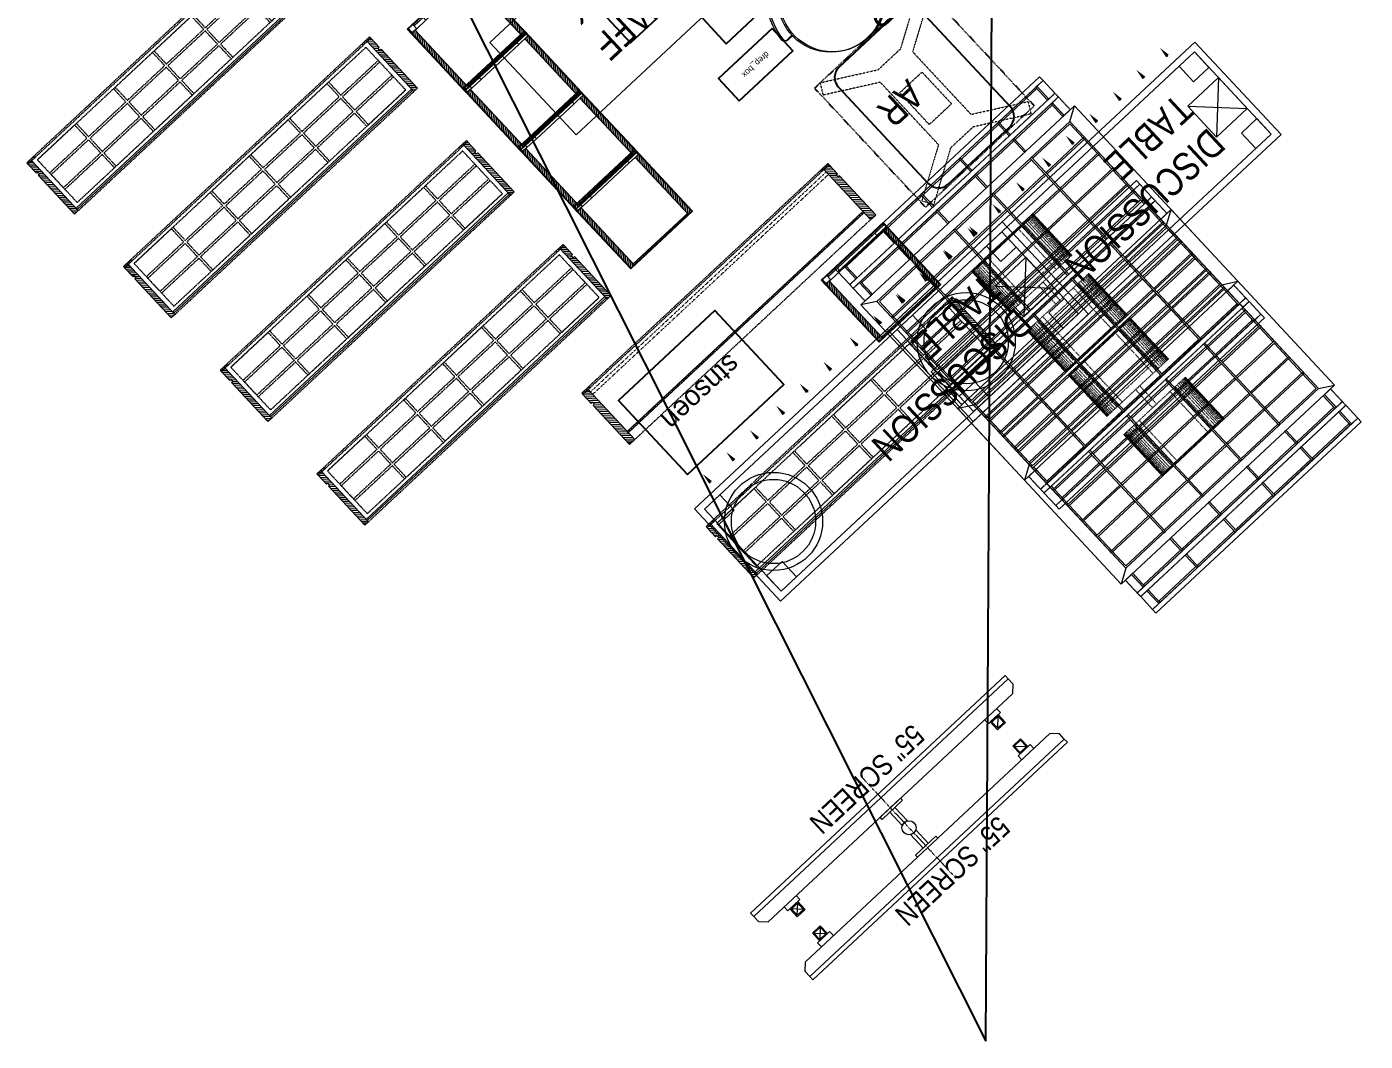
# Model space of a CAD drawing. Header units: metres. Extents: x -433 to 5232, y -2282 to 6027.
# Drawn here: x 461 to 5232, y -2282 to 1334 of the extents above; entities that cross this region are included whole.
import ezdxf
from ezdxf.enums import TextEntityAlignment as Align

# ---------------------------------------------------------------- set-up
doc = ezdxf.new("R2010")
doc.units = ezdxf.units.M
for name, pattern in [('a_p6_plan_L18$0$HIDDEN', [0.375, 0.25, -0.125]), ('ACAD_ISO03W100', [30, 12, -18]), ('DASHDOT2', [0.5, 0.25, -0.125, 0, -0.125]), ('DOT', [0.25, 0, -0.25]), ('HIDDEN2', [0.1875, 0.125, -0.0625])]:
    doc.linetypes.add(name, pattern=pattern)
for name, color, linetype in [('FixtureLabels', 2, 'Continuous'), ('Fixtures', 3, 'Continuous'), ('FloorPlan', 1, 'Continuous')]:
    doc.layers.add(name, color=color, linetype=linetype)
for name, color, linetype, lineweight in [('I-LK DIM', 252, 'Continuous', 5), ('I-LK EQPMT', 3, 'Continuous', 18), ('I-LK FF&E', 1, 'Continuous', 9), ('I-LK IT', 3, 'Continuous', 18), ('I-LK TEXT', 31, 'Continuous', 5), ('LN-ELEVATION-1', 81, 'Continuous', 13), ('LN-ELEVATION-2', 103, 'Continuous', 20), ('LN-ELEVATION-3', 125, 'a_p6_plan_L18$0$HIDDEN', 18), ('LN-ELEVATION-4', 145, 'Continuous', 13), ('LN-ELEVATION-5', 167, 'Continuous', 5), ('LN-HATCH', 251, 'Continuous', 0)]:
    doc.layers.add(name, color=color, linetype=linetype, lineweight=lineweight)
doc.styles.add('LK TXT', font='Arial Narrow.ttf')
pattern_1 = [(45, (7858054.0837, 3504049.203), (-4.4901280605, 4.4901280605), [])]

# ---------------------------------------------------------------- blocks, each defined once
blk = doc.blocks.new('greetr 450')
at = {"layer": 'LN-ELEVATION-1', "linetype": 'ByBlock', "lineweight": -2}
for p, q in [((481.3, 339.7), (461, 339.7)), ((481.3, 225), (461, 225)), ((481.3, 110.3), (461, 110.3))]:
    blk.add_line(p, q, dxfattribs=at)
at = {"layer": 'LN-ELEVATION-1'}
for points in [[(355.5, 98.3), (355.5, 352.3, 0.414214), (345.5, 362.3), (163.5, 362.3, 0.414214), (153.5, 352.3), (153.5, 98.3, 0.414214), (163.5, 88.3), (345.5, 88.3, 0.414214)], [(264, 342.8), (336.5, 342.8), (336.5, 107.8), (172.5, 107.8), (172.5, 342.8), (245, 342.8, 0.327538), (246.9, 344.2, -0.733799), (262.1, 344.2, 0.327538)]]:
    blk.add_lwpolyline(points, format="xyb", close=True, dxfattribs=at)
at = {"layer": 'LN-ELEVATION-1', "linetype": 'ByBlock', "lineweight": -2}
for points in [[(481.3, 346.4), (481.3, 333.1), (521.3, 339.7)], [(481.3, 231.7), (481.3, 218.3), (521.3, 225)], [(481.3, 116.9), (481.3, 103.6), (521.3, 110.3)]]:
    blk.add_solid(points, dxfattribs=at)
at = {"layer": 'LN-ELEVATION-2'}
blk.add_lwpolyline([(50, 0), (400, 0, 0.414214), (450, 50), (450, 400, 0.414214), (400, 450), (50, 450, 0.414214), (0, 400), (0, 50, 0.414214)], format="xyb", close=True, dxfattribs=at)
blk = doc.blocks.new('QMS_DESK_1')
at = {"layer": 'I-LK FF&E', "rotation": 270}
blk.add_blockref('GREETR 450', (0, 521.3), dxfattribs=at)
at = {"layer": 'I-LK TEXT', "color": 0, "linetype": 'Continuous', "ltscale": 3, "insert": (222.4, 431.4), "char_height": 100, "attachment_point": 1, "style": 'LK TXT'}
blk.add_mtext_dynamic_manual_height_columns('\\pxqc;GREETR', width=353.056, gutter_width=0.5, heights=[0], dxfattribs=at)
blk = doc.blocks.new('ar table')
at = {"layer": 'LN-ELEVATION-2', "linetype": 'DOT', "lineweight": 25, "transparency": 33554493}
blk.add_lwpolyline([(0, 13.4), (530, 13.4), (530, 593.4), (0, 593.4)], close=True, dxfattribs=at)
at = {"layer": 'LN-ELEVATION-2', "lineweight": 25}
blk.add_lwpolyline([(465, 68.2), (465, 538.2, 0.414214), (415, 588.2), (115, 588.2, 0.414214), (65, 538.2), (65, 68.2, 0.414214), (115, 18.2), (415, 18.2, 0.414214)], format="xyb", close=True, dxfattribs=at)
at = {"layer": 'LN-ELEVATION-4', "linetype": 'HIDDEN2', "ltscale": 0.25, "transparency": 33554664}
for points in [[(185.8, 448.9), (5.9, 554), (28.5, 593.4), (211.1, 486.7)], [(344.2, 448.9), (524.1, 554), (501.5, 593.4), (318.9, 486.7)], [(211.1, 486.7), (318.9, 486.7)], [(185.8, 144.5), (185.8, 448.9)], [(344.2, 448.9), (344.2, 144.5)], [(185.8, 144.5), (5.9, 39.3), (28.5, 0), (211.1, 106.7)], [(344.2, 144.5), (524.1, 39.3), (501.5, 0), (318.9, 106.7)], [(318.9, 106.7), (211.1, 106.7)]]:
    blk.add_lwpolyline(points, dxfattribs=at)
blk.add_lwpolyline([(210.8, 374), (319.2, 374), (319.2, 219.4), (210.8, 219.4)], close=True, dxfattribs=at)
blk = doc.blocks.new('clinic doctor stool')
at = {"layer": 'I-LK FF&E', "color": 1, "ltscale": 100}
blk.add_lwpolyline([(228, 37.8), (228, 9.1, -0.426474), (218.5, 0, -0.959166), (218.5, 455.6, -0.426474), (228, 446.5), (228, 417.8)], format="xyb", dxfattribs=at)
blk.add_circle((228, 227.8), 190, dxfattribs=at)
blk = doc.blocks.new('doctors stool')
at = {"ltscale": 100}
blk.add_lwpolyline([(228, 37.8), (228, 9.1, -0.426474), (218.5, 0, -0.959166), (218.5, 455.6, -0.426474), (228, 446.5), (228, 417.8)], format="xyb", dxfattribs=at)
blk.add_circle((228, 227.8), 190, dxfattribs=at)
blk = doc.blocks.new('AR_1')
at = {"layer": 'I-LK EQPMT'}
for name, p, rotation in [('AR TABLE', (530, 1014.3), 180), ('CLINIC DOCTOR STOOL', (498.2, 0), 90)]:
    blk.add_blockref(name, p, dxfattribs=dict(at, rotation=rotation))
at = {"layer": 'I-LK FF&E', "rotation": 90}
blk.add_blockref('DOCTORS STOOL', (492.8, 2.9), dxfattribs=at)
at = {"layer": 'I-LK TEXT', "color": 0, "linetype": 'Continuous', "ltscale": 3, "insert": (263.3, 720.4), "char_height": 100, "attachment_point": 1, "style": 'LK TXT'}
blk.add_mtext_dynamic_manual_height_columns('AR', width=237.441, gutter_width=12.5, heights=[0], dxfattribs=at)
blk = doc.blocks.new('STAFF_RACK_1')
at = {"layer": 'I-LK FF&E'}
blk.add_lwpolyline([(900, 468.1), (0, 468.1), (0, 18.1), (900, 18.1)], close=True, dxfattribs=at)
at = {"layer": 'I-LK TEXT', "color": 0, "linetype": 'Continuous', "ltscale": 3, "insert": (-97.9, 361.5), "char_height": 100, "attachment_point": 1, "style": 'LK TXT'}
blk.add_mtext_dynamic_manual_height_columns('\\pxqc;STAFF\\P RACK', width=1099.487, gutter_width=1, heights=[0], dxfattribs=at)
blk = doc.blocks.new('12mm vc plan')
at = {"layer": 'LN-HATCH', "ltscale": 0.5}
h = blk.add_hatch(dxfattribs=at)
h.set_pattern_fill('ANSI31', color=256, scale=2)
h.set_pattern_definition([(45, (3760859.753, 1795248.936), (-4.490128061, 4.490128061), [])])
h.paths.add_polyline_path([(-1200, 250), (-1200, 60), (-1194, 60), (-1194, 50), (-1200, 50), (-1200, 6), (-1182, 6), (-1182, 250)])
h = blk.add_hatch(dxfattribs=at)
h.set_pattern_fill('ANSI31', color=256, scale=2)
h.set_pattern_definition(pattern_1)
h.paths.add_polyline_path([(0, 250), (0, 60), (-6, 60), (-6, 50), (0, 50), (0, 6), (-18, 6), (-18, 250)])
h = blk.add_hatch(dxfattribs=at)
h.set_pattern_fill('ANSI31', color=256, scale=2)
h.set_pattern_definition([(45, (7858047.0837, 3504049.203), (-4.4901280605, 4.4901280605), [])])
h.paths.add_polyline_path([(-1165, 6), (-1165, 0), (-1200, 0), (-1200, 6)])
h = blk.add_hatch(dxfattribs=at)
h.set_pattern_fill('ANSI31', color=256, scale=2)
h.set_pattern_definition(pattern_1)
h.paths.add_polyline_path([(-28, 6), (-28, 0), (0, 0), (0, 6)])
at = {"layer": 'LN-ELEVATION-1', "ltscale": 0.5}
for points in [[(-1200, 250), (-1200, 60), (-1194, 60), (-1194, 50), (-1200, 50), (-1200, 6), (-1182, 6), (-1182, 250)], [(-18, 238), (-1182, 238), (-1182, 244), (-18, 244)], [(0, 250), (0, 60), (-6, 60), (-6, 50), (0, 50), (0, 6), (-18, 6), (-18, 250)], [(-1165, 6), (-1165, 0), (-1200, 0), (-1200, 6)], [(-35, 6), (-35, 0), (0, 0), (0, 6)]]:
    blk.add_lwpolyline(points, close=True, dxfattribs=at)
at = {"layer": 'LN-ELEVATION-3', "ltscale": 0.5}
for p, q in [((-1182, 250), (-18, 250)), ((-1165, 6), (-35, 6)), ((-35, 0), (-1165, 0))]:
    blk.add_line(p, q, dxfattribs=at)
for points in [[(-1165, 226), (-35, 226), (-35, 18), (-1165, 18)], [(-1165, 226), (-983.3, 226), (-983.3, 162), (-1165, 162)], [(-975.3, 226), (-793.7, 226), (-793.7, 162), (-975.3, 162)], [(-785.7, 226), (-604, 226), (-604, 162), (-785.7, 162)], [(-596, 226), (-414.3, 226), (-414.3, 162), (-596, 162)], [(-406.3, 226), (-224.7, 226), (-224.7, 162), (-406.3, 162)], [(-216.7, 226), (-35, 226), (-35, 162), (-216.7, 162)], [(-1165, 90), (-983.3, 90), (-983.3, 154), (-1165, 154)], [(-975.3, 154), (-793.7, 154), (-793.7, 90), (-975.3, 90)], [(-785.7, 154), (-604, 154), (-604, 90), (-785.7, 90)], [(-596, 154), (-414.3, 154), (-414.3, 90), (-596, 90)], [(-406.3, 154), (-224.7, 154), (-224.7, 90), (-406.3, 90)], [(-216.7, 154), (-35, 154), (-35, 90), (-216.7, 90)], [(-1165, 82), (-983.3, 82), (-983.3, 18), (-1165, 18)], [(-975.3, 82), (-793.7, 82), (-793.7, 18), (-975.3, 18)], [(-785.7, 82), (-604, 82), (-604, 18), (-785.7, 18)], [(-596, 82), (-414.3, 82), (-414.3, 18), (-596, 18)], [(-406.3, 82), (-224.7, 82), (-224.7, 18), (-406.3, 18)], [(-216.7, 82), (-35, 82), (-35, 18), (-216.7, 18)]]:
    blk.add_lwpolyline(points, close=True, dxfattribs=at)
blk = doc.blocks.new('VC_FIXTURE_LARGE_5')
at = {"layer": 'I-LK FF&E', "xscale": -1}
blk.add_blockref('12MM VC PLAN', (0, 0), dxfattribs=at)
blk = doc.blocks.new('VC_FIXTURE_LARGE_6')
at = {"layer": 'I-LK FF&E', "xscale": -1}
blk.add_blockref('12MM VC PLAN', (0, 0), dxfattribs=at)
blk = doc.blocks.new('VC_FIXTURE_LARGE_7')
at = {"layer": 'I-LK FF&E', "xscale": -1}
blk.add_blockref('12MM VC PLAN', (0, 0), dxfattribs=at)
blk = doc.blocks.new('VC_FIXTURE_LARGE_8')
at = {"layer": 'I-LK FF&E', "xscale": -1}
blk.add_blockref('12MM VC PLAN', (0, 0), dxfattribs=at)
blk = doc.blocks.new('mirror unit see thru')
at = {"layer": 'LN-HATCH', "ltscale": 0.5}
h = blk.add_hatch(dxfattribs=at)
h.set_pattern_fill('ANSI31', color=256, scale=2)
h.set_pattern_definition([(45, (4060070.797, 1708569.446), (-4.4901280605, 4.4901280605), [])])
h.paths.add_polyline_path([(-150, 0), (-132, 0), (-132, -279), (-150, -279)])
h.paths.add_polyline_path([(-132, -6), (132, -6), (132, 0), (-132, 0)])
h.paths.add_polyline_path([(150, 0), (132, 0), (132, -279), (150, -279)])
at = {"layer": 'Defpoints'}
blk.add_lwpolyline([(150, -300), (-150, -300), (-150, 0), (150, 0)], close=True, dxfattribs=at)
at = {"layer": 'LN-ELEVATION-1'}
for points in [[(-150, 0), (-132, 0), (-132, -279), (-150, -279)], [(-132, -6), (132, -6), (132, 0), (-132, 0)], [(150, 0), (132, 0), (132, -279), (150, -279)], [(-103, -293), (-103, -279), (-148, -279), (-148, -300), (-139, -300), (-139, -298.5), (-146.5, -298.5), (-146.5, -293)], [(80, -293), (80, -279), (125, -279), (125, -300), (116, -300), (116, -298.5), (123.5, -298.5), (123.5, -293)], [(142, -300), (142, -298.5), (146.5, -298.5), (146.5, -280.5), (125, -280.5), (125, -279), (148, -279), (148, -300)]]:
    blk.add_lwpolyline(points, close=True, dxfattribs=at)
at = {"layer": 'LN-ELEVATION-2'}
blk.add_lwpolyline([(-103, -293), (80, -293), (80, -279), (-103, -279)], close=True, dxfattribs=at)
at = {"layer": 'LN-ELEVATION-2', "color": 4, "lineweight": 0}
blk.add_lwpolyline([(-146.5, -293), (123.5, -293), (123.5, -298.5), (-146.5, -298.5)], close=True, dxfattribs=at)
at = {"layer": 'LN-ELEVATION-4', "ltscale": 0.5}
blk.add_line((116, -300), (-139, -300), dxfattribs=at)
blk = doc.blocks.new('MIRROR_12')
at = {"layer": 'I-LK FF&E'}
blk.add_blockref('MIRROR UNIT SEE THRU', (150, 300), dxfattribs=at)
blk = doc.blocks.new('MIRROR_13')
at = {"layer": 'I-LK FF&E'}
blk.add_blockref('MIRROR UNIT SEE THRU', (150, 300), dxfattribs=at)
blk = doc.blocks.new('MIRROR_14')
at = {"layer": 'I-LK FF&E'}
blk.add_blockref('MIRROR UNIT SEE THRU', (150, 300), dxfattribs=at)
blk = doc.blocks.new('MIRROR_15')
at = {"layer": 'I-LK FF&E'}
blk.add_blockref('MIRROR UNIT SEE THRU', (150, 300), dxfattribs=at)
blk = doc.blocks.new('d-table-1500')
at = {"layer": 'LN-ELEVATION-1', "linetype": 'ByBlock', "lineweight": -2}
for p, q in [((-1394.5, -480.3), (-1394.5, -479)), ((-1279.8, -480.3), (-1279.8, -479)), ((-1165.1, -480.3), (-1165.1, -479)), ((-1050.4, -480.3), (-1050.4, -479)), ((-935.6, -480.3), (-935.6, -479)), ((-820.9, -480.3), (-820.9, -479)), ((-692.9, -480.3), (-692.9, -479)), ((-578.1, -480.3), (-578.1, -479)), ((-463.4, -480.3), (-463.4, -479)), ((-335.3, -480.3), (-335.3, -479)), ((-220.6, -480.3), (-220.6, -479)), ((-105.9, -480.3), (-105.9, -479))]:
    blk.add_line(p, q, dxfattribs=at)
for points in [[(0, 0), (-1500, 0), (-1500, -450), (0, -450)], [(-25, -25), (-1475, -25), (-1475, -425), (-25, -425)]]:
    blk.add_lwpolyline(points, close=True, dxfattribs=at)
for radius in [175, 150]:
    blk.add_circle((-175, -225), radius, dxfattribs=at)
for points in [[(-1387.9, -480.3), (-1401.2, -480.3), (-1394.5, -520.3)], [(-1273.1, -480.3), (-1286.5, -480.3), (-1279.8, -520.3)], [(-1158.4, -480.3), (-1171.8, -480.3), (-1165.1, -520.3)], [(-1043.7, -480.3), (-1057, -480.3), (-1050.4, -520.3)], [(-929, -480.3), (-942.3, -480.3), (-935.6, -520.3)], [(-814.2, -480.3), (-827.6, -480.3), (-820.9, -520.3)], [(-686.2, -480.3), (-699.5, -480.3), (-692.9, -520.3)], [(-571.5, -480.3), (-584.8, -480.3), (-578.1, -520.3)], [(-456.7, -480.3), (-470.1, -480.3), (-463.4, -520.3)], [(-328.7, -480.3), (-342, -480.3), (-335.3, -520.3)], [(-214, -480.3), (-227.3, -480.3), (-220.6, -520.3)], [(-99.2, -480.3), (-112.6, -480.3), (-105.9, -520.3)]]:
    blk.add_solid(points, dxfattribs=at)
at = {"layer": 'LN-ELEVATION-5', "linetype": 'ByBlock', "lineweight": -2}
for p, q in [((-1325, -300), (-1475, -150)), ((-1475, -300), (-1325, -150))]:
    blk.add_line(p, q, dxfattribs=at)
for points in [[(-1400, -25), (-1475, -25), (-1475, -100), (-1400, -100)], [(-100, -25), (-25, -25), (-25, -100), (-100, -100)], [(-1325, -300), (-1475, -300), (-1475, -150), (-1325, -150)], [(-1400, -425), (-1475, -425), (-1475, -350), (-1400, -350)], [(-100, -425), (-25, -425), (-25, -350), (-100, -350)]]:
    blk.add_lwpolyline(points, close=True, dxfattribs=at)
blk = doc.blocks.new('DISCUSSION_TABLE_LARGE_1')
at = {"layer": 'I-LK FF&E'}
blk.add_blockref('D-TABLE-1500', (1500, 520.3), dxfattribs=at)
at = {"layer": 'I-LK TEXT', "color": 0, "linetype": 'Continuous', "ltscale": 3, "insert": (563, 289.8), "char_height": 100, "width": 783.964, "attachment_point": 5, "style": 'LK TXT'}
blk.add_mtext('\\pxql;DISCUSSION TABLE', dxfattribs=at)
blk = doc.blocks.new('euro mirror')
at = {"layer": 'LN-ELEVATION-4', "linetype": 'ACAD_ISO03W100', "ltscale": 0.1}
blk.add_lwpolyline([(0, 47.3), (0, -41.5), (-20, -41.5), (-20, 47.3)], close=True, dxfattribs=at)
at = {"layer": 'LN-ELEVATION-5', "linetype": 'ACAD_ISO03W100', "ltscale": 0.1}
for p, q in [((-159.9, 246.9), (-159.9, 47.3)), ((-159.7, 246.9), (-159.7, 47.3)), ((-159.4, 246.9), (-159.4, 47.3)), ((-159, 246.9), (-159, 47.3)), ((-158.5, 246.9), (-158.5, 47.3)), ((-157.9, 246.9), (-157.9, 47.3)), ((-157.1, 246.9), (-157.1, 47.3)), ((-156.1, 246.9), (-156.1, 47.3)), ((-154.1, 246.9), (-154.1, 47.3)), ((-151.1, 246.9), (-151.1, 47.3)), ((-146.1, 246.9), (-146.1, 47.3)), ((-141.1, 246.9), (-141.1, 47.3)), ((-135.1, 246.9), (-135.1, 47.3)), ((-128.1, 246.9), (-128.1, 47.3)), ((-120.1, 246.9), (-120.1, 47.3)), ((-111.1, 246.9), (-111.1, 47.3)), ((-102.1, 246.9), (-102.1, 47.3)), ((-85, 246.9), (-85, 47.3)), ((65, 246.9), (65, 47.3)), ((82.1, 246.9), (82.1, 47.3)), ((91.1, 246.9), (91.1, 47.3)), ((100.1, 246.9), (100.1, 47.3)), ((108.1, 246.9), (108.1, 47.3)), ((115.1, 246.9), (115.1, 47.3)), ((121.1, 246.9), (121.1, 47.3)), ((126.1, 246.9), (126.1, 47.3)), ((131.1, 246.9), (131.1, 47.3)), ((134.1, 246.9), (134.1, 47.3)), ((136.1, 246.9), (136.1, 47.3)), ((137.1, 246.9), (137.1, 47.3)), ((137.9, 246.9), (137.9, 47.3)), ((138.5, 246.9), (138.5, 47.3)), ((139, 246.9), (139, 47.3)), ((139.4, 246.9), (139.4, 47.3)), ((139.7, 246.9), (139.7, 47.3)), ((139.9, 246.9), (139.9, 47.3)), ((-159.9, -41.5), (-159.9, -241.1)), ((-159.7, -41.5), (-159.7, -241.1)), ((-159.4, -41.5), (-159.4, -241.1)), ((-159, -41.5), (-159, -241.1)), ((-158.5, -41.5), (-158.5, -241.1)), ((-157.9, -41.5), (-157.9, -241.1)), ((-157.1, -41.5), (-157.1, -241.1)), ((-156.1, -41.5), (-156.1, -241.1)), ((-154.1, -41.5), (-154.1, -241.1)), ((-151.1, -41.5), (-151.1, -241.1)), ((-146.1, -41.5), (-146.1, -241.1)), ((-141.1, -41.5), (-141.1, -241.1)), ((-135.1, -41.5), (-135.1, -241.1)), ((-128.1, -41.5), (-128.1, -241.1)), ((-120.1, -41.5), (-120.1, -241.1)), ((-111.1, -41.5), (-111.1, -241.1)), ((-102.1, -41.5), (-102.1, -241.1)), ((-85, -41.5), (-85, -241.1)), ((65, -41.5), (65, -241.1)), ((82.1, -41.5), (82.1, -241.1)), ((91.1, -41.5), (91.1, -241.1)), ((100.1, -41.5), (100.1, -241.1)), ((108.1, -41.5), (108.1, -241.1)), ((115.1, -41.5), (115.1, -241.1)), ((121.1, -41.5), (121.1, -241.1)), ((126.1, -41.5), (126.1, -241.1)), ((131.1, -41.5), (131.1, -241.1)), ((134.1, -41.5), (134.1, -241.1)), ((136.1, -41.5), (136.1, -241.1)), ((137.1, -41.5), (137.1, -241.1)), ((137.9, -41.5), (137.9, -241.1)), ((138.5, -41.5), (138.5, -241.1)), ((139, -41.5), (139, -241.1)), ((139.4, -41.5), (139.4, -241.1)), ((139.7, -41.5), (139.7, -241.1)), ((139.9, -41.5), (139.9, -241.1))]:
    blk.add_line(p, q, dxfattribs=at)
for points in [[(140, 73), (140, 246.9), (-160, 246.9), (-160, 73)], [(140, -67.1), (140, -241.1), (-160, -241.1), (-160, -67.1)]]:
    blk.add_lwpolyline(points, dxfattribs=at)
for points in [[(140, 73), (140, 47.3), (-160, 47.3), (-160, 73)], [(140, -41.5), (140, -67.1), (-160, -67.1), (-160, -41.5)]]:
    blk.add_lwpolyline(points, close=True, dxfattribs=at)
blk = doc.blocks.new('eurocenter 1040')
at = {"layer": 'LN-ELEVATION-1'}
for points in [[(-470, -327.4), (470, -327.4), (470, 467.6), (-470, 467.6)], [(-470, 85.1), (470, 85.1), (470, 467.6), (-470, 467.6)], [(-283.2, 85.1), (-277.2, 85.1), (-277.2, 467.6), (-283.2, 467.6)], [(-96.4, 85.1), (-90.4, 85.1), (-90.4, 467.6), (-96.4, 467.6)], [(90.4, 85.1), (96.4, 85.1), (96.4, 467.6), (90.4, 467.6)], [(277.2, 85.1), (283.2, 85.1), (283.2, 467.6), (277.2, 467.6)], [(-470, 386.6), (-283.2, 386.6), (-283.2, 392.6), (-470, 392.6)], [(-277.2, 386.6), (-96.4, 386.6), (-96.4, 392.6), (-277.2, 392.6)], [(-90.4, 386.6), (90.4, 386.6), (90.4, 392.6), (-90.4, 392.6)], [(96.4, 386.6), (277.2, 386.6), (277.2, 392.6), (96.4, 392.6)], [(283.2, 386.6), (470, 386.6), (470, 392.6), (283.2, 392.6)], [(-470, 311.2), (-283.2, 311.2), (-283.2, 317.2), (-470, 317.2)], [(-277.2, 311.2), (-96.4, 311.2), (-96.4, 317.2), (-277.2, 317.2)], [(-90.4, 311.2), (90.4, 311.2), (90.4, 317.2), (-90.4, 317.2)], [(96.4, 311.2), (277.2, 311.2), (277.2, 317.2), (96.4, 317.2)], [(283.2, 311.2), (470, 311.2), (470, 317.2), (283.2, 317.2)], [(-470, 235.8), (-283.2, 235.8), (-283.2, 241.8), (-470, 241.8)], [(-277.2, 235.8), (-96.4, 235.8), (-96.4, 241.8), (-277.2, 241.8)], [(-90.4, 235.8), (90.4, 235.8), (90.4, 241.8), (-90.4, 241.8)], [(96.4, 235.8), (277.2, 235.8), (277.2, 241.8), (96.4, 241.8)], [(283.2, 235.8), (470, 235.8), (470, 241.8), (283.2, 241.8)], [(-470, 160.4), (-283.2, 160.4), (-283.2, 166.4), (-470, 166.4)], [(-277.2, 160.4), (-96.4, 160.4), (-96.4, 166.4), (-277.2, 166.4)], [(-90.4, 160.4), (90.4, 160.4), (90.4, 166.4), (-90.4, 166.4)], [(96.4, 160.4), (277.2, 160.4), (277.2, 166.4), (96.4, 166.4)], [(283.2, 160.4), (470, 160.4), (470, 166.4), (283.2, 166.4)], [(-470, 85.1), (470, 85.1), (470, 55.1), (-470, 55.1)], [(-470, 55.1), (470, 55.1), (470, -327.4), (-470, -327.4)], [(-283.2, 55.1), (-277.2, 55.1), (-277.2, -327.4), (-283.2, -327.4)], [(-96.4, 55.1), (-90.4, 55.1), (-90.4, -327.4), (-96.4, -327.4)], [(90.4, 55.1), (96.4, 55.1), (96.4, -327.4), (90.4, -327.4)], [(277.2, 55.1), (283.2, 55.1), (283.2, -327.4), (277.2, -327.4)], [(-470, -20.3), (-283.2, -20.3), (-283.2, -26.3), (-470, -26.3)], [(-277.2, -20.3), (-96.4, -20.3), (-96.4, -26.3), (-277.2, -26.3)], [(-90.4, -20.3), (90.4, -20.3), (90.4, -26.3), (-90.4, -26.3)], [(96.4, -20.3), (277.2, -20.3), (277.2, -26.3), (96.4, -26.3)], [(283.2, -20.3), (470, -20.3), (470, -26.3), (283.2, -26.3)], [(-470, -95.7), (-283.2, -95.7), (-283.2, -101.7), (-470, -101.7)], [(-277.2, -95.7), (-96.4, -95.7), (-96.4, -101.7), (-277.2, -101.7)], [(-90.4, -95.7), (90.4, -95.7), (90.4, -101.7), (-90.4, -101.7)], [(96.4, -95.7), (277.2, -95.7), (277.2, -101.7), (96.4, -101.7)], [(283.2, -95.7), (470, -95.7), (470, -101.7), (283.2, -101.7)], [(-470, -171.1), (-283.2, -171.1), (-283.2, -177.1), (-470, -177.1)], [(-277.2, -171.1), (-96.4, -171.1), (-96.4, -177.1), (-277.2, -177.1)], [(-90.4, -171.1), (90.4, -171.1), (90.4, -177.1), (-90.4, -177.1)], [(96.4, -171.1), (277.2, -171.1), (277.2, -177.1), (96.4, -177.1)], [(283.2, -171.1), (470, -171.1), (470, -177.1), (283.2, -177.1)], [(-470, -246.4), (-283.2, -246.4), (-283.2, -252.4), (-470, -252.4)], [(-277.2, -246.4), (-96.4, -246.4), (-96.4, -252.4), (-277.2, -252.4)], [(-90.4, -246.4), (90.4, -246.4), (90.4, -252.4), (-90.4, -252.4)], [(96.4, -246.4), (277.2, -246.4), (277.2, -252.4), (96.4, -252.4)], [(283.2, -246.4), (470, -246.4), (470, -252.4), (283.2, -252.4)]]:
    blk.add_lwpolyline(points, close=True, dxfattribs=at)
for points in [[(-283.2, 461.6), (-464, 461.6), (-464, 317.2)], [(-96.4, 461.6), (-277.2, 461.6)], [(90.4, 461.6), (-90.4, 461.6)], [(277.2, 461.6), (96.4, 461.6)], [(464, 317.2), (464, 461.6), (283.2, 461.6)], [(-464, 311.2), (-464, 241.8)], [(464, 241.8), (464, 311.2)], [(-464, 235.8), (-464, 166.4)], [(464, 166.4), (464, 235.8)], [(-464, 160.4), (-464, 91.1), (-283.2, 91.1)], [(283.2, 91.1), (464, 91.1), (464, 160.4)], [(-464, -20.3), (-464, 49.1), (-283.2, 49.1)], [(-277.2, 91.1), (-96.4, 91.1)], [(-277.2, 49.1), (-96.4, 49.1)], [(-90.4, 91.1), (90.4, 91.1)], [(-90.4, 49.1), (90.4, 49.1)], [(96.4, 91.1), (277.2, 91.1)], [(96.4, 49.1), (277.2, 49.1)], [(283.2, 49.1), (464, 49.1), (464, -20.3)], [(-464, -95.7), (-464, -26.3)], [(464, -26.3), (464, -95.7)], [(-464, -171.1), (-464, -101.7)], [(464, -101.7), (464, -171.1)], [(-283.2, -321.4), (-464, -321.4), (-464, -177.1)], [(464, -177.1), (464, -321.4), (283.2, -321.4)], [(-96.4, -321.4), (-277.2, -321.4)], [(90.4, -321.4), (-90.4, -321.4)], [(277.2, -321.4), (96.4, -321.4)]]:
    blk.add_lwpolyline(points, dxfattribs=at)
at = {"layer": 'LN-ELEVATION-2'}
blk.add_lwpolyline([(-520, -357.4), (520, -357.4), (520, 497.6), (-520, 497.6)], close=True, dxfattribs=at)
for points in [[(-470, 467.6), (-520, 497.6)], [(470, 467.6), (520, 497.6)], [(-470, -327.4), (-520, -357.4)], [(470, -327.4), (520, -357.4)]]:
    blk.add_lwpolyline(points, dxfattribs=at)
at = {"layer": 'LN-ELEVATION-3'}
for points in [[(-500, 559.6), (500, 559.6), (500, 577.6), (-500, 577.6)], [(-500, 497.6), (-470, 497.6), (-470, 559.6), (-500, 559.6)], [(470, 497.6), (500, 497.6), (500, 559.6), (470, 559.6)], [(-500, -357.4), (-470, -357.4), (-470, -419.4), (-500, -419.4)], [(470, -357.4), (500, -357.4), (500, -419.4), (470, -419.4)], [(-500, -419.4), (500, -419.4), (500, -437.4), (-500, -437.4)]]:
    blk.add_lwpolyline(points, close=True, dxfattribs=at)
at = {"layer": 'LN-ELEVATION-4'}
for points in [[(-500, 639.6), (500, 639.6), (500, 657.6), (-500, 657.6)], [(-500, 577.6), (-470, 577.6), (-470, 639.6), (-500, 639.6)], [(470, 577.6), (500, 577.6), (500, 639.6), (470, 639.6)], [(-470, 497.6), (-464, 497.6), (-464, 559.6), (-470, 559.6)], [(-464, 553.6), (-283.2, 553.6), (-283.2, 559.6), (-464, 559.6)], [(-283.2, 497.6), (-277.2, 497.6), (-277.2, 559.6), (-283.2, 559.6)], [(-277.2, 553.6), (-96.4, 553.6), (-96.4, 559.6), (-277.2, 559.6)], [(-96.4, 497.6), (-90.4, 497.6), (-90.4, 559.6), (-96.4, 559.6)], [(-90.4, 553.6), (90.4, 553.6), (90.4, 559.6), (-90.4, 559.6)], [(90.4, 497.6), (96.4, 497.6), (96.4, 559.6), (90.4, 559.6)], [(96.4, 553.6), (277.2, 553.6), (277.2, 559.6), (96.4, 559.6)], [(277.2, 497.6), (283.2, 497.6), (283.2, 559.6), (277.2, 559.6)], [(283.2, 553.6), (464, 553.6), (464, 559.6), (283.2, 559.6)], [(464, 497.6), (470, 497.6), (470, 559.6), (464, 559.6)], [(-470, -357.4), (-464, -357.4), (-464, -419.4), (-470, -419.4)], [(-283.2, -357.4), (-277.2, -357.4), (-277.2, -419.4), (-283.2, -419.4)], [(-96.4, -357.4), (-90.4, -357.4), (-90.4, -419.4), (-96.4, -419.4)], [(90.4, -357.4), (96.4, -357.4), (96.4, -419.4), (90.4, -419.4)], [(277.2, -357.4), (283.2, -357.4), (283.2, -419.4), (277.2, -419.4)], [(464, -357.4), (470, -357.4), (470, -419.4), (464, -419.4)], [(-464, -413.4), (-283.2, -413.4), (-283.2, -419.4), (-464, -419.4)], [(-277.2, -413.4), (-96.4, -413.4), (-96.4, -419.4), (-277.2, -419.4)], [(-90.4, -413.4), (90.4, -413.4), (90.4, -419.4), (-90.4, -419.4)], [(96.4, -413.4), (277.2, -413.4), (277.2, -419.4), (96.4, -419.4)], [(283.2, -413.4), (464, -413.4), (464, -419.4), (283.2, -419.4)], [(-500, -437.4), (-470, -437.4), (-470, -499.4), (-500, -499.4)], [(470, -437.4), (500, -437.4), (500, -499.4), (470, -499.4)], [(-500, -499.4), (500, -499.4), (500, -517.4), (-500, -517.4)]]:
    blk.add_lwpolyline(points, close=True, dxfattribs=at)
at = {"layer": 'LN-ELEVATION-5'}
for points in [[(-470, 577.6), (-464, 577.6), (-464, 639.6), (-470, 639.6)], [(-464, 633.6), (-283.2, 633.6), (-283.2, 639.6), (-464, 639.6)], [(-283.2, 577.6), (-277.2, 577.6), (-277.2, 639.6), (-283.2, 639.6)], [(-277.2, 633.6), (-96.4, 633.6), (-96.4, 639.6), (-277.2, 639.6)], [(-96.4, 577.6), (-90.4, 577.6), (-90.4, 639.6), (-96.4, 639.6)], [(-90.4, 633.6), (90.4, 633.6), (90.4, 639.6), (-90.4, 639.6)], [(90.4, 577.6), (96.4, 577.6), (96.4, 639.6), (90.4, 639.6)], [(96.4, 633.6), (277.2, 633.6), (277.2, 639.6), (96.4, 639.6)], [(277.2, 577.6), (283.2, 577.6), (283.2, 639.6), (277.2, 639.6)], [(283.2, 633.6), (464, 633.6), (464, 639.6), (283.2, 639.6)], [(464, 577.6), (470, 577.6), (470, 639.6), (464, 639.6)], [(-470, -437.4), (-464, -437.4), (-464, -499.4), (-470, -499.4)], [(-283.2, -437.4), (-277.2, -437.4), (-277.2, -499.4), (-283.2, -499.4)], [(-96.4, -437.4), (-90.4, -437.4), (-90.4, -499.4), (-96.4, -499.4)], [(90.4, -437.4), (96.4, -437.4), (96.4, -499.4), (90.4, -499.4)], [(277.2, -437.4), (283.2, -437.4), (283.2, -499.4), (277.2, -499.4)], [(464, -437.4), (470, -437.4), (470, -499.4), (464, -499.4)], [(-464, -493.4), (-283.2, -493.4), (-283.2, -499.4), (-464, -499.4)], [(-277.2, -493.4), (-96.4, -493.4), (-96.4, -499.4), (-277.2, -499.4)], [(-90.4, -493.4), (90.4, -493.4), (90.4, -499.4), (-90.4, -499.4)], [(96.4, -493.4), (277.2, -493.4), (277.2, -499.4), (96.4, -499.4)], [(283.2, -493.4), (464, -493.4), (464, -499.4), (283.2, -499.4)]]:
    blk.add_lwpolyline(points, close=True, dxfattribs=at)
at = {"layer": 'I-LK DIM'}
blk.add_blockref('EURO MIRROR', (10, 67.1), dxfattribs=at)
blk = doc.blocks.new('EURO_CENTRE_1')
at = {"layer": 'I-LK FF&E'}
blk.add_blockref('EUROCENTER 1040', (520, 517.4), dxfattribs=at)
blk = doc.blocks.new('EURO_CENTRE_2')
at = {"layer": 'I-LK FF&E'}
blk.add_blockref('EUROCENTER 1040', (520, 517.4), dxfattribs=at)
blk = doc.blocks.new('DISCUSSION_TABLE_LARGE_2')
at = {"layer": 'I-LK FF&E'}
blk.add_blockref('D-TABLE-1500', (1500, 520.3), dxfattribs=at)
at = {"layer": 'I-LK TEXT', "color": 0, "linetype": 'Continuous', "ltscale": 3, "insert": (563, 289.8), "char_height": 100, "width": 783.964, "attachment_point": 5, "style": 'LK TXT'}
blk.add_mtext('\\pxql;DISCUSSION TABLE', dxfattribs=at)
blk = doc.blocks.new('jj 1200')
at = {"layer": 'LN-HATCH', "ltscale": 0.5}
h = blk.add_hatch(dxfattribs=at)
h.set_pattern_fill('ANSI31', color=256, scale=2)
h.set_pattern_definition([(45, (4097187.331, 1708800.267), (-4.4901280605, 4.4901280605), [])])
h.paths.add_polyline_path([(792.1, 220), (792.1, 30), (786.1, 30), (786.1, 20), (792.1, 20), (792.1, -24), (767.1, -24), (767.1, 220)])
h.paths.add_polyline_path([(-382.9, 180), (767.1, 180), (767.1, 186), (-382.9, 186)])
h.paths.add_polyline_path([(757.1, -24), (757.1, -30), (792.1, -30), (792.1, -24)])
h.paths.add_polyline_path([(-407.9, 220), (-407.9, 30), (-401.9, 30), (-401.9, 20), (-407.9, 20), (-407.9, -24), (-382.9, -24), (-382.9, 220)])
h.paths.add_polyline_path([(-372.9, -24), (-372.9, -30), (-407.9, -30), (-407.9, -24)])
at = {"layer": 'LN-ELEVATION-1', "ltscale": 0.5}
for points in [[(-407.9, 220), (-407.9, 30), (-401.9, 30), (-401.9, 20), (-407.9, 20), (-407.9, -24), (-382.9, -24), (-382.9, 220)], [(792.1, 220), (792.1, 30), (786.1, 30), (786.1, 20), (792.1, 20), (792.1, -24), (767.1, -24), (767.1, 220)], [(-382.9, 180), (767.1, 180), (767.1, 186), (-382.9, 186)], [(-372.9, -24), (-372.9, -30), (-407.9, -30), (-407.9, -24)], [(757.1, -24), (757.1, -30), (792.1, -30), (792.1, -24)]]:
    blk.add_lwpolyline(points, close=True, dxfattribs=at)
at = {"layer": 'LN-ELEVATION-3', "ltscale": 0.5}
for p, q in [((767.1, 220), (-382.9, 220)), ((757.1, -24), (-372.9, -24)), ((-372.9, -30), (757.1, -30))]:
    blk.add_line(p, q, dxfattribs=at)
at = {"layer": 'LN-ELEVATION-4', "linetype": 'ACAD_ISO03W100', "ltscale": 0.05}
blk.add_lwpolyline([(767.1, 0), (-382.9, 0), (-382.9, -12), (767.1, -12)], close=True, dxfattribs=at)
blk = doc.blocks.new('JJ_FIXTURE_LARGE_2')
at = {"layer": 'I-LK FF&E', "xscale": -1}
blk.add_blockref('JJ 1200', (792.1, 30), dxfattribs=at)
blk = doc.blocks.new('MIRROR_16')
at = {"layer": 'I-LK FF&E'}
blk.add_blockref('MIRROR UNIT SEE THRU', (150, 300), dxfattribs=at)
blk = doc.blocks.new('VC_FIXTURE_LARGE_9')
at = {"layer": 'I-LK FF&E', "xscale": -1}
blk.add_blockref('12MM VC PLAN', (0, 0), dxfattribs=at)
blk = doc.blocks.new('it 55inch tv')
at = {"layer": 'I-LK EQPMT', "ltscale": 12}
for p, q in [((2111558.8, 1135690.5), (2111583.2, 1135690.5)), ((2111583.2, 1135690.5), (2111607.7, 1135666)), ((2111607.7, 1134473.9), (2111607.7, 1135666)), ((2111607.7, 1135587.9), (2111627.2, 1135587.9)), ((2111627.2, 1135587.9), (2111627.2, 1135529.3)), ((2111627.2, 1135529.3), (2111607.7, 1135529.3)), ((2111627.2, 1134610.6), (2111607.7, 1134610.6)), ((2111627.2, 1134610.6), (2111627.2, 1134552)), ((2111607.7, 1134552), (2111627.2, 1134552)), ((2111558.8, 1134449.5), (2111583.2, 1134449.5)), ((2111583.2, 1134449.5), (2111607.7, 1134473.9))]:
    blk.add_line(p, q, dxfattribs=at)
at = {"layer": 'I-LK EQPMT'}
for p, q in [((2111661.6, 1135543.3), (2111631, 1135573.9)), ((2111661.6, 1135573.9), (2111631, 1135543.3)), ((2111661.6, 1134597.1), (2111631, 1134566.5))]:
    blk.add_line(p, q, dxfattribs=at)
at = {"layer": 'I-LK EQPMT', "ltscale": 12}
blk.add_lwpolyline([(2111542.6, 1135690.5), (2111558.8, 1135690.5), (2111558.8, 1134449.5), (2111542.6, 1134449.5)], close=True, dxfattribs=at)
at = {"layer": 'I-LK EQPMT'}
for points in [[(2111627.2, 1135577.7), (2111627.2, 1135539.5), (2111665.4, 1135539.5), (2111665.4, 1135577.7)], [(2111631, 1135573.9), (2111631, 1135543.3), (2111661.6, 1135543.3), (2111661.6, 1135573.9)], [(2111627.2, 1134562.7), (2111627.2, 1134600.9), (2111665.4, 1134600.9), (2111665.4, 1134562.7)], [(2111631, 1134566.5), (2111631, 1134597.1), (2111661.6, 1134597.1), (2111661.6, 1134566.5)]]:
    blk.add_lwpolyline(points, close=True, dxfattribs=at)
blk = doc.blocks.new('SCREEN_55_1')
at = {"layer": 'I-LK IT', "color": 1, "linetype": 'DASHDOT2', "ltscale": 3}
blk.add_line((620.5, 23.1), (620.5, 512.1), dxfattribs=at)
at = {"layer": 'I-LK IT'}
for points in [[(670.5, 365), (570.5, 365), (570.5, 355), (670.5, 355)], [(670.5, 170.2), (570.5, 170.2), (570.5, 180.2), (670.5, 180.2)]]:
    blk.add_lwpolyline(points, close=True, dxfattribs=at)
for points in [[(633, 289.2), (633, 355), (608, 355), (608, 289.2, -0.267949), (633, 289.2, 1)], [(633, 245.9), (633, 180.2), (608, 180.2), (608, 245.9, 0.267949), (633, 245.9, -1)]]:
    blk.add_lwpolyline(points, format="xyb", dxfattribs=at)
at = {"layer": 'I-LK IT', "color": 1}
blk.add_circle((620.5, 267.6), 25, dxfattribs=at)
at = {"layer": 'I-LK IT', "rotation": 270}
blk.add_blockref('IT 55INCH TV', (-1134449.5, 2111972.7), dxfattribs=at)
at = {"layer": 'I-LK IT', "xscale": -1, "rotation": 270}
blk.add_blockref('IT 55INCH TV', (-1134449.5, -2111437.5), dxfattribs=at)
at = {"layer": 'I-LK TEXT', "color": 0, "linetype": 'Continuous', "ltscale": 3, "char_height": 75, "width": 783.964, "attachment_point": 5, "style": 'LK TXT'}
for insert in [(612, 485.8), (612, 38.8)]:
    blk.add_mtext('\\pxqc,t3;55" SCREEN', dxfattribs=dict(at, insert=insert))

msp = doc.modelspace()

# ---------------------------------------------------------------- linework, layer by layer
at = {"layer": 'Fixtures'}
for points in [[(2018.6, 2104.3), (1923.2, 2015.3), (2612.6, 1276), (2708, 1364.9)], [(2945.3, 1512.1), (2830.8, 1405.4), (2953.9, 1273.4), (3068.4, 1380.1)], [(3117.6, 1327.3), (2926.8, 1149.4), (3000.7, 1070.2), (3191.5, 1248.1)], [(2913.4, 322.3), (2570, 2), (2816.2, -262), (3159.6, 58.2)]]:
    msp.add_lwpolyline(points, close=True, dxfattribs=at)
at = {"layer": 'FloorPlan'}
msp.add_lwpolyline([(3879.4, -2281.9), (3923.3, 5321.4), (1460.4, 5335.6), (1444.3, 2557.1)], close=True, dxfattribs=at)

# ---------------------------------------------------------------- block references
at = {"rotation": -137}
for name, p in [('QMS_DESK_1', (3674.6, 2068.8)), ('STAFF_RACK_1', (2757.5, 1904.7)), ('AR_1', (3369.3, 1784.2)), ('VC_FIXTURE_LARGE_5', (1338.2, 1667.2)), ('MIRROR_12', (2037.4, 1529.4)), ('VC_FIXTURE_LARGE_6', (1682.9, 1297.6)), ('MIRROR_13', (2234.4, 1318.2)), ('DISCUSSION_TABLE_LARGE_1', (4577, 1330.6)), ('EURO_CENTRE_1', (4085.9, 1168.8)), ('MIRROR_14', (2431.4, 1106.9)), ('VC_FIXTURE_LARGE_7', (2027.6, 927.9)), ('MIRROR_15', (2628.3, 895.7)), ('JJ_FIXTURE_LARGE_2', (3316.5, 846.3)), ('EURO_CENTRE_2', (4430.6, 799.1)), ('DISCUSSION_TABLE_LARGE_2', (3890.2, 690.1)), ('MIRROR_16', (3513.5, 635)), ('VC_FIXTURE_LARGE_8', (2372.3, 558.2)), ('VC_FIXTURE_LARGE_9', (3759.7, 371)), ('SCREEN_55_1', (3876.8, -902.1))]:
    msp.add_blockref(name, p, dxfattribs=at)

# ---------------------------------------------------------------- texts
at = {"layer": 'FixtureLabels'}
for s, height, p in [('drep_box', 21.66, (3059.2, 1198.7)), ('stnsoen', 72.21, (2864.8, 30.1))]:
    msp.add_text(s, height=height, rotation=-137, dxfattribs=at).set_placement(p, align=Align.MIDDLE_CENTER)

doc.saveas('drawing.dxf')
